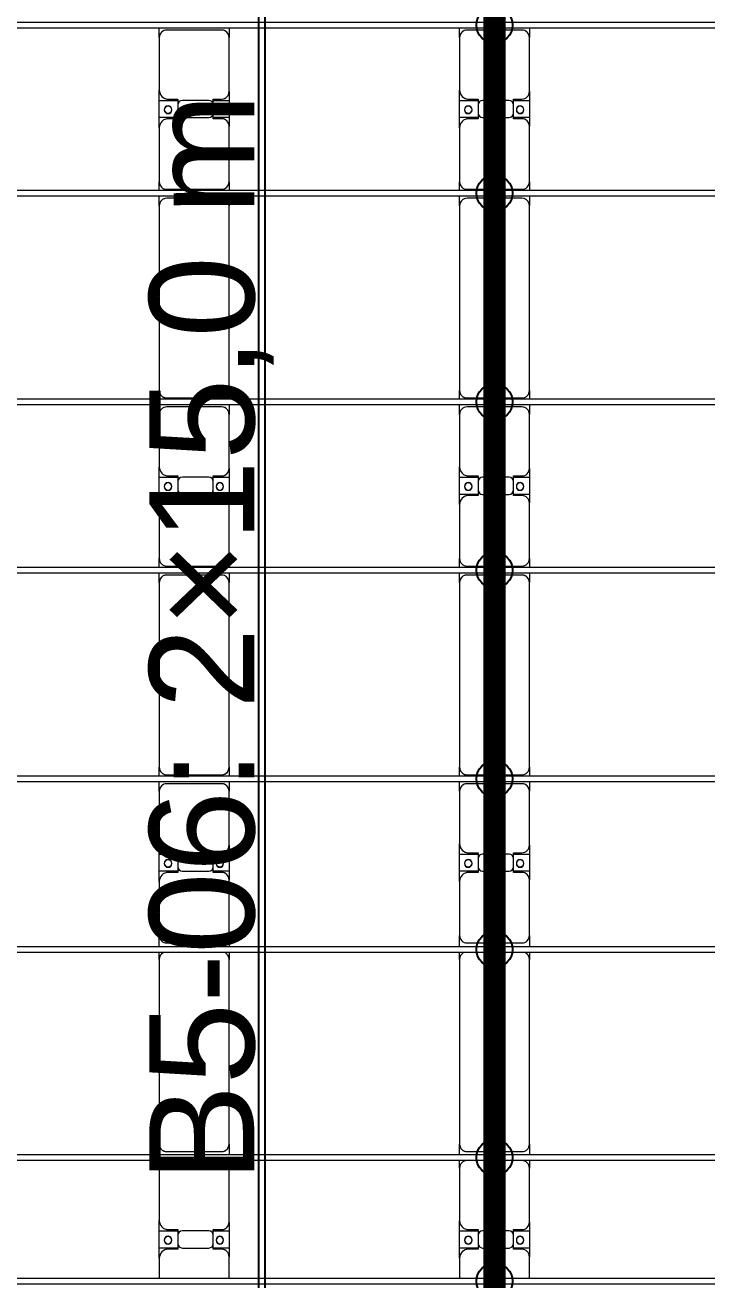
# Model space of a CAD drawing. Header units: millimetres. Extents: x -147246 to 112336, y -213734 to -86506.
# Drawn here: x 759 to 5300, y -168203 to -159845 of the extents above; entities that cross this region are included whole.
import ezdxf

# ---------------------------------------------------------------- set-up
doc = ezdxf.new("R2010")
doc.units = ezdxf.units.MM
doc.layers.add('A-GENM', color=13, linetype='Continuous', lineweight=9)
doc.layers.add('S-BEAM', color=12, linetype='Continuous', lineweight=9)
doc.layers.add('GC-GHI CHU', color=2, linetype='Continuous')
doc.layers.add('GC-HOP 40x60 GIA CUONG', color=1, linetype='Continuous')
doc.styles.add('GC_VN', font='arial.ttf')

# ---------------------------------------------------------------- blocks, each defined once
blk = doc.blocks.new('Dầm C52 - Dầm C52-18787-BỐ TRÍ KHUNG KẾT CẤU BÈ PIN 05')
at = {"layer": 'S-BEAM', "color": 1}
for p, q in [((-74474.3, 20), (74474.3, 20)), ((74474.3, -20), (-74474.3, -20))]:
    blk.add_line(p, q, dxfattribs=at)
blk = doc.blocks.new('Dầm C52 - Dầm C52-18788-BỐ TRÍ KHUNG KẾT CẤU BÈ PIN 05')
at = {"layer": 'S-BEAM', "color": 1}
for p, q in [((-74474.3, 20), (74474.3, 20)), ((74474.3, -20), (-74474.3, -20))]:
    blk.add_line(p, q, dxfattribs=at)
blk = doc.blocks.new('Dầm C52 - Dầm C52-18789-BỐ TRÍ KHUNG KẾT CẤU BÈ PIN 05')
at = {"layer": 'S-BEAM', "color": 1}
for p, q in [((-74474.3, 20), (74474.3, 20)), ((74474.3, -20), (-74474.3, -20))]:
    blk.add_line(p, q, dxfattribs=at)
blk = doc.blocks.new('Dầm C52 - Dầm C52-18790-BỐ TRÍ KHUNG KẾT CẤU BÈ PIN 05')
at = {"layer": 'S-BEAM', "color": 1}
for p, q in [((-74474.3, 20), (74474.3, 20)), ((74474.3, -20), (-74474.3, -20))]:
    blk.add_line(p, q, dxfattribs=at)
blk = doc.blocks.new('Dai phao do pin - DẢI PHAO ĐỠ PIN-V50-BỐ TRÍ KHUNG KẾT CẤU BÈ PIN 05')
at = {"layer": 'A-GENM', "color": 7}
for p, q in [((33759.7, 241.6), (33627.3, 241.6)), ((33759.7, 241.6), (33942.2, 241.6)), ((33819.7, 118.2), (33819.7, 181.6)), ((33827.8, 241.6), (34010.3, 241.6)), ((33827.8, 118.2), (33827.8, 241.6)), ((33942.2, 241.6), (33942.2, 118.2)), ((33950.3, 181.6), (33950.3, 118.2)), ((34360.3, 241.6), (34010.3, 241.6)), ((34360.3, 241.6), (34410.9, 241.6)), ((34410.3, -173.4), (34410.3, 191.6)), ((34450.9, 241.6), (34519.7, 241.6)), ((34469.7, 191.6), (34469.7, -173.4)), ((35750.3, 241.6), (34519.7, 241.6)), ((35750.3, 241.6), (35795.9, 241.6)), ((35835.9, 241.6), (35909.7, 241.6)), ((35859.7, 191.6), (35859.7, -173.4)), ((36269.7, 241.6), (35909.7, 241.6)), ((36269.7, 241.6), (36452.2, 241.6)), ((36329.7, 118.2), (36329.7, 181.6)), ((36337.8, 241.6), (36520.3, 241.6)), ((36337.8, 118.2), (36337.8, 241.6)), ((36452.2, 241.6), (36452.2, 118.2)), ((36460.3, 181.6), (36460.3, 118.2)), ((36870.3, 241.6), (36520.3, 241.6)), ((36870.3, 241.6), (36933.2, 241.6)), ((36920.3, -173.4), (36920.3, 191.6)), ((36973.2, 241.6), (37029.7, 241.6)), ((36979.7, 191.6), (36979.7, -173.4)), ((38260.3, 241.6), (37029.7, 241.6)), ((38260.3, 241.6), (38323.2, 241.6)), ((38310.3, -173.4), (38310.3, 191.6)), ((38363.2, 241.6), (38419.7, 241.6)), ((38369.7, 191.6), (38369.7, -173.4)), ((38779.7, 241.6), (38419.7, 241.6)), ((38779.7, 241.6), (38962.2, 241.6)), ((38839.7, 118.2), (38839.7, 181.6)), ((38847.8, 241.6), (39030.3, 241.6)), ((38847.8, 118.2), (38847.8, 241.6)), ((38962.2, 241.6), (38962.2, 118.2)), ((38970.3, 181.6), (38970.3, 118.2)), ((39380.3, 241.6), (39030.3, 241.6)), ((39380.3, 241.6), (39443.2, 241.6)), ((39430.3, -173.4), (39430.3, 191.6)), ((39483.2, 241.6), (39539.7, 241.6)), ((39489.7, 191.6), (39489.7, -173.4)), ((40770.3, 241.6), (39539.7, 241.6)), ((40770.3, 241.6), (40833.2, 241.6)), ((40820.3, -173.4), (40820.3, 191.6)), ((40873.2, 241.6), (40929.7, 241.6)), ((40879.7, 191.6), (40879.7, -173.4)), ((41289.7, 241.6), (40929.7, 241.6)), ((41289.7, 241.6), (41472.2, 241.6)), ((41349.7, 118.2), (41349.7, 181.6)), ((41357.8, 241.6), (41540.3, 241.6)), ((41357.8, 118.2), (41357.8, 241.6)), ((41472.2, 241.6), (41472.2, 118.2)), ((41480.3, 181.6), (41480.3, 118.2)), ((41890.3, 241.6), (41540.3, 241.6)), ((41890.3, 241.6), (41953.2, 241.6)), ((41940.3, -173.4), (41940.3, 191.6)), ((33912.2, 118.2), (33819.7, 118.2)), ((33827.8, 88.2), (33827.8, -88.2)), ((33950.3, 118.2), (33857.8, 118.2)), ((33942.2, -88.2), (33942.2, 88.2)), ((36422.2, 118.2), (36329.7, 118.2)), ((36337.8, 88.2), (36337.8, -88.2)), ((36460.3, 118.2), (36367.8, 118.2)), ((36452.2, -88.2), (36452.2, 88.2)), ((38932.2, 118.2), (38839.7, 118.2)), ((38847.8, 88.2), (38847.8, -88.2)), ((38970.3, 118.2), (38877.8, 118.2)), ((38962.2, -88.2), (38962.2, 88.2)), ((41442.2, 118.2), (41349.7, 118.2)), ((41357.8, 88.2), (41357.8, -88.2)), ((41480.3, 118.2), (41387.8, 118.2)), ((41472.2, -88.2), (41472.2, 88.2)), ((33819.7, -173.4), (33819.7, -118.2)), ((33819.7, -118.2), (33912.2, -118.2)), ((33827.8, -223.4), (33827.8, -118.2)), ((33857.8, -118.2), (33950.3, -118.2)), ((33942.2, -118.2), (33942.2, -223.4)), ((33950.3, -118.2), (33950.3, -173.4)), ((36329.7, -173.4), (36329.7, -118.2)), ((36329.7, -118.2), (36422.2, -118.2)), ((36337.8, -223.4), (36337.8, -118.2)), ((36367.8, -118.2), (36460.3, -118.2)), ((36452.2, -118.2), (36452.2, -223.4)), ((36460.3, -118.2), (36460.3, -173.4)), ((38839.7, -173.4), (38839.7, -118.2)), ((38839.7, -118.2), (38932.2, -118.2)), ((38847.8, -223.4), (38847.8, -118.2)), ((38877.8, -118.2), (38970.3, -118.2)), ((38962.2, -118.2), (38962.2, -223.4)), ((38970.3, -118.2), (38970.3, -173.4)), ((41349.7, -173.4), (41349.7, -118.2)), ((41349.7, -118.2), (41442.2, -118.2)), ((41357.8, -223.4), (41357.8, -118.2)), ((41387.8, -118.2), (41480.3, -118.2)), ((41472.2, -118.2), (41472.2, -223.4)), ((41480.3, -118.2), (41480.3, -173.4)), ((33627.3, -223.4), (33769.7, -223.4)), ((33942.2, -223.4), (33769.7, -223.4)), ((34000.3, -223.4), (33827.8, -223.4)), ((34000.3, -223.4), (34360.3, -223.4)), ((34410.9, -223.4), (34360.3, -223.4)), ((34519.7, -223.4), (34450.9, -223.4)), ((34519.7, -223.4), (35750.3, -223.4)), ((35795.9, -223.4), (35750.3, -223.4)), ((35909.7, -223.4), (35835.9, -223.4)), ((35909.7, -223.4), (36279.7, -223.4)), ((36452.2, -223.4), (36279.7, -223.4)), ((36510.3, -223.4), (36337.8, -223.4)), ((36510.3, -223.4), (36870.3, -223.4)), ((36933.2, -223.4), (36870.3, -223.4)), ((37029.7, -223.4), (36973.2, -223.4)), ((37029.7, -223.4), (38260.3, -223.4)), ((38323.2, -223.4), (38260.3, -223.4)), ((38419.7, -223.4), (38363.2, -223.4)), ((38419.7, -223.4), (38789.7, -223.4)), ((38962.2, -223.4), (38791.3, -223.4)), ((39020.3, -223.4), (38847.8, -223.4)), ((39020.3, -223.4), (39380.3, -223.4)), ((39443.2, -223.4), (39380.3, -223.4)), ((39539.7, -223.4), (39483.2, -223.4)), ((39539.7, -223.4), (40770.3, -223.4)), ((40833.2, -223.4), (40770.3, -223.4)), ((40929.7, -223.4), (40873.2, -223.4)), ((40929.7, -223.4), (41299.7, -223.4)), ((41472.2, -223.4), (41299.7, -223.4)), ((41530.3, -223.4), (41357.8, -223.4)), ((41530.3, -223.4), (41890.3, -223.4)), ((41953.2, -223.4), (41890.3, -223.4))]:
    blk.add_line(p, q, dxfattribs=at)
for centre, radius, start, end in [((33759.7, 181.6), 60, 360, 90), ((33759.7, 181.6), 60, 360, 30), ((33878.6, 183.2), 25, 0, 180), ((33878.6, 183.2), 25, 180, 0), ((33881.4, 183.2), 25, 0, 180), ((33881.4, 183.2), 25, 180, 0), ((34010.3, 181.6), 60, 90, 180), ((34010.3, 181.6), 60, 150, 180), ((34360.3, 191.6), 50, 360, 90), ((34360.3, 191.6), 50, 360, 45), ((34519.7, 191.6), 50, 90, 180), ((34519.7, 191.6), 50, 105, 180), ((35750.3, 191.6), 50, 30, 90), ((35750.3, 191.6), 50, 30, 90), ((35909.7, 191.6), 50, 90, 180), ((35909.7, 191.6), 50, 135, 180), ((36269.7, 181.6), 60, 360, 90), ((36269.7, 181.6), 60, 360, 30), ((36388.6, 183.2), 25, 0, 180), ((36388.6, 183.2), 25, 180, 0), ((36391.4, 183.2), 25, 0, 180), ((36391.4, 183.2), 25, 180, 0), ((36520.3, 181.6), 60, 90, 180), ((36520.3, 181.6), 60, 150, 180), ((36870.3, 191.6), 50, 0, 90), ((36870.3, 191.6), 50, 0, 45), ((37029.7, 191.6), 50, 90, 180), ((37029.7, 191.6), 50, 105, 180), ((38260.3, 191.6), 50, 360, 90), ((38260.3, 191.6), 50, 15, 90), ((38419.7, 191.6), 50, 90, 180), ((38419.7, 191.6), 50, 135, 180), ((38779.7, 181.6), 60, 360, 90), ((38779.7, 181.6), 60, 360, 30), ((38898.6, 183.2), 25, 0, 180), ((38898.6, 183.2), 25, 180, 360), ((38901.4, 183.2), 25, 360, 180), ((38901.4, 183.2), 25, 180, 360), ((39030.3, 181.6), 60, 90, 180), ((39030.3, 181.6), 60, 150, 180), ((39380.3, 191.6), 50, 0, 90), ((39380.3, 191.6), 50, 0, 45), ((39539.7, 191.6), 50, 90, 180), ((39539.7, 191.6), 50, 105, 180), ((40770.3, 191.6), 50, 0, 90), ((40770.3, 191.6), 50, 15, 90), ((40929.7, 191.6), 50, 90, 180), ((40929.7, 191.6), 50, 135, 180), ((41289.7, 181.6), 60, 360, 90), ((41289.7, 181.6), 60, 360, 30), ((41408.6, 183.2), 25, 0, 180), ((41408.6, 183.2), 25, 180, 0), ((41411.4, 183.2), 25, 0, 180), ((41411.4, 183.2), 25, 180, 0), ((41540.3, 181.6), 60, 90, 180), ((41540.3, 181.6), 60, 150, 180), ((41890.3, 191.6), 50, 360, 90), ((41890.3, 191.6), 50, 360, 45), ((33857.8, 88.2), 30, 90, 180), ((33912.2, 88.2), 30, 360, 90), ((36367.8, 88.2), 30, 90, 180), ((36422.2, 88.2), 30, 0, 90), ((38877.8, 88.2), 30, 90, 180), ((38932.2, 88.2), 30, 0, 90), ((41387.8, 88.2), 30, 90, 180), ((41442.2, 88.2), 30, 0, 90), ((33857.8, -88.2), 30, 180, 270), ((33878.6, -161.8), 25, 0, 180), ((33878.6, -161.8), 25, 180, 0), ((33881.4, -161.8), 25, 0, 180), ((33881.4, -161.8), 25, 180, 0), ((33912.2, -88.2), 30, 270, 360), ((36367.8, -88.2), 30, 180, 270), ((36388.6, -161.8), 25, 0, 180), ((36388.6, -161.8), 25, 180, 0), ((36391.4, -161.8), 25, 0, 180), ((36391.4, -161.8), 25, 180, 0), ((36422.2, -88.2), 30, 270, 360), ((38877.8, -88.2), 30, 180, 270), ((38898.6, -161.8), 25, 360, 180), ((38898.6, -161.8), 25, 180, 360), ((38901.4, -161.8), 25, 0, 180), ((38901.4, -161.8), 25, 180, 360), ((38932.2, -88.2), 30, 270, 0), ((41387.8, -88.2), 30, 180, 270), ((41408.6, -161.8), 25, 360, 180), ((41408.6, -161.8), 25, 180, 360), ((41411.4, -161.8), 25, 0, 180), ((41411.4, -161.8), 25, 180, 0), ((41442.2, -88.2), 30, 270, 0), ((33769.7, -173.4), 50, 270, 360), ((33769.7, -173.4), 50, 315, 355.02368), ((34000.3, -173.4), 50, 180, 270), ((34000.3, -173.4), 50, 184.97571, 225), ((34360.3, -173.4), 50, 270, 0), ((34360.3, -173.4), 50, 315, 355.02641), ((34519.7, -173.4), 50, 180, 270), ((34519.7, -173.4), 50, 184.97331, 270), ((35750.3, -173.4), 50, 270, 330), ((35750.3, -173.4), 50, 285, 330), ((35909.7, -173.4), 50, 180, 270), ((35909.7, -173.4), 50, 184.96687, 225), ((36279.7, -173.4), 50, 270, 360), ((36279.7, -173.4), 50, 315, 355.0353), ((36510.3, -173.4), 50, 180, 270), ((36510.3, -173.4), 50, 184.96408, 225), ((36870.3, -173.4), 50, 270, 0), ((36870.3, -173.4), 50, 315, 355.03804), ((37029.7, -173.4), 50, 180, 270), ((37029.7, -173.4), 50, 184.96168, 270), ((38260.3, -173.4), 50, 270, 360), ((38260.3, -173.4), 50, 285, 355.04448), ((38419.7, -173.4), 50, 180, 270), ((38419.7, -173.4), 50, 184.95524, 225), ((38789.7, -173.4), 50, 270, 0), ((38789.7, -173.4), 50, 315, 355.04693), ((39020.3, -173.4), 50, 180, 270), ((39020.3, -173.4), 50, 184.95246, 225), ((39380.3, -173.4), 50, 270, 0), ((39380.3, -173.4), 50, 315, 355.04967), ((39539.7, -173.4), 50, 180, 270), ((39539.7, -173.4), 50, 184.95005, 270), ((40770.3, -173.4), 50, 270, 360), ((40770.3, -173.4), 50, 285, 355.05611), ((40929.7, -173.4), 50, 180, 270), ((40929.7, -173.4), 50, 184.94361, 225), ((41299.7, -173.4), 50, 270, 360), ((41299.7, -173.4), 50, 315, 355.05856), ((41530.3, -173.4), 50, 180, 270), ((41530.3, -173.4), 50, 184.94083, 225), ((41890.3, -173.4), 50, 270, 0), ((41890.3, -173.4), 50, 315, 355.0613)]:
    blk.add_arc(centre, radius, start, end, dxfattribs=at)
blk = doc.blocks.new('Dai phao do pin - DẢI PHAO ĐỠ PIN-V51-BỐ TRÍ KHUNG KẾT CẤU BÈ PIN 05')
at = {"layer": 'A-GENM', "color": 7}
for p, q in [((33759.7, 241.6), (33627.3, 241.6)), ((33759.7, 241.6), (33942.2, 241.6)), ((33819.7, 118.2), (33819.7, 181.6)), ((33827.8, 241.6), (34010.3, 241.6)), ((33827.8, 118.2), (33827.8, 241.6)), ((33942.2, 241.6), (33942.2, 118.2)), ((33950.3, 181.6), (33950.3, 118.2)), ((34360.3, 241.6), (34010.3, 241.6)), ((34360.3, 241.6), (34410.9, 241.6)), ((34410.3, -173.4), (34410.3, 191.6)), ((34450.9, 241.6), (34519.7, 241.6)), ((34469.7, 191.6), (34469.7, -173.4)), ((35750.3, 241.6), (34519.7, 241.6)), ((35750.3, 241.6), (35795.9, 241.6)), ((35835.9, 241.6), (35909.7, 241.6)), ((35859.7, 191.6), (35859.7, -173.4)), ((36269.7, 241.6), (35909.7, 241.6)), ((36269.7, 241.6), (36452.2, 241.6)), ((36329.7, 118.2), (36329.7, 181.6)), ((36337.8, 241.6), (36520.3, 241.6)), ((36337.8, 118.2), (36337.8, 241.6)), ((36452.2, 241.6), (36452.2, 118.2)), ((36460.3, 181.6), (36460.3, 118.2)), ((36870.3, 241.6), (36520.3, 241.6)), ((36870.3, 241.6), (36933.2, 241.6)), ((36920.3, -173.4), (36920.3, 191.6)), ((36973.2, 241.6), (37029.7, 241.6)), ((36979.7, 191.6), (36979.7, -173.4)), ((38260.3, 241.6), (37029.7, 241.6)), ((38260.3, 241.6), (38323.2, 241.6)), ((38310.3, -173.4), (38310.3, 191.6)), ((38363.2, 241.6), (38419.7, 241.6)), ((38369.7, 191.6), (38369.7, -173.4)), ((38779.7, 241.6), (38419.7, 241.6)), ((38779.7, 241.6), (38962.2, 241.6)), ((38839.7, 118.2), (38839.7, 181.6)), ((38847.8, 241.6), (39030.3, 241.6)), ((38847.8, 118.2), (38847.8, 241.6)), ((38962.2, 241.6), (38962.2, 118.2)), ((38970.3, 181.6), (38970.3, 118.2)), ((39380.3, 241.6), (39030.3, 241.6)), ((39380.3, 241.6), (39443.2, 241.6)), ((39430.3, -173.4), (39430.3, 191.6)), ((39483.2, 241.6), (39539.7, 241.6)), ((39489.7, 191.6), (39489.7, -173.4)), ((40770.3, 241.6), (39539.7, 241.6)), ((40770.3, 241.6), (40833.2, 241.6)), ((40820.3, -173.4), (40820.3, 191.6)), ((40873.2, 241.6), (40929.7, 241.6)), ((40879.7, 191.6), (40879.7, -173.4)), ((41289.7, 241.6), (40929.7, 241.6)), ((41289.7, 241.6), (41472.2, 241.6)), ((41349.7, 118.2), (41349.7, 181.6)), ((41357.8, 241.6), (41540.3, 241.6)), ((41357.8, 118.2), (41357.8, 241.6)), ((41472.2, 241.6), (41472.2, 118.2)), ((41480.3, 181.6), (41480.3, 118.2)), ((41890.3, 241.6), (41540.3, 241.6)), ((41890.3, 241.6), (41953.2, 241.6)), ((41940.3, -173.4), (41940.3, 191.6)), ((33912.2, 118.2), (33819.7, 118.2)), ((33827.8, 88.2), (33827.8, -88.2)), ((33950.3, 118.2), (33857.8, 118.2)), ((33942.2, -88.2), (33942.2, 88.2)), ((36422.2, 118.2), (36329.7, 118.2)), ((36337.8, 88.2), (36337.8, -88.2)), ((36460.3, 118.2), (36367.8, 118.2)), ((36452.2, -88.2), (36452.2, 88.2)), ((38932.2, 118.2), (38839.7, 118.2)), ((38847.8, 88.2), (38847.8, -88.2)), ((38970.3, 118.2), (38877.8, 118.2)), ((38962.2, -88.2), (38962.2, 88.2)), ((41442.2, 118.2), (41349.7, 118.2)), ((41357.8, 88.2), (41357.8, -88.2)), ((41480.3, 118.2), (41387.8, 118.2)), ((41472.2, -88.2), (41472.2, 88.2)), ((33819.7, -173.4), (33819.7, -118.2)), ((33819.7, -118.2), (33912.2, -118.2)), ((33827.8, -223.4), (33827.8, -118.2)), ((33857.8, -118.2), (33950.3, -118.2)), ((33942.2, -118.2), (33942.2, -223.4)), ((33950.3, -118.2), (33950.3, -173.4)), ((36329.7, -173.4), (36329.7, -118.2)), ((36329.7, -118.2), (36422.2, -118.2)), ((36337.8, -223.4), (36337.8, -118.2)), ((36367.8, -118.2), (36460.3, -118.2)), ((36452.2, -118.2), (36452.2, -223.4)), ((36460.3, -118.2), (36460.3, -173.4)), ((38839.7, -173.4), (38839.7, -118.2)), ((38839.7, -118.2), (38932.2, -118.2)), ((38847.8, -223.4), (38847.8, -118.2)), ((38877.8, -118.2), (38970.3, -118.2)), ((38962.2, -118.2), (38962.2, -223.4)), ((38970.3, -118.2), (38970.3, -173.4)), ((41349.7, -173.4), (41349.7, -118.2)), ((41349.7, -118.2), (41442.2, -118.2)), ((41357.8, -223.4), (41357.8, -118.2)), ((41387.8, -118.2), (41480.3, -118.2)), ((41472.2, -118.2), (41472.2, -223.4)), ((41480.3, -118.2), (41480.3, -173.4)), ((33627.3, -223.4), (33769.7, -223.4)), ((33942.2, -223.4), (33769.7, -223.4)), ((34000.3, -223.4), (33827.8, -223.4)), ((34000.3, -223.4), (34360.3, -223.4)), ((34410.9, -223.4), (34360.3, -223.4)), ((34519.7, -223.4), (34450.9, -223.4)), ((34519.7, -223.4), (35750.3, -223.4)), ((35795.9, -223.4), (35750.3, -223.4)), ((35909.7, -223.4), (35835.9, -223.4)), ((35909.7, -223.4), (36279.7, -223.4)), ((36452.2, -223.4), (36279.7, -223.4)), ((36510.3, -223.4), (36337.8, -223.4)), ((36510.3, -223.4), (36870.3, -223.4)), ((36933.2, -223.4), (36870.3, -223.4)), ((37029.7, -223.4), (36973.2, -223.4)), ((37029.7, -223.4), (38260.3, -223.4)), ((38323.2, -223.4), (38260.3, -223.4)), ((38419.7, -223.4), (38363.2, -223.4)), ((38419.7, -223.4), (38789.7, -223.4)), ((38962.2, -223.4), (38791.4, -223.4)), ((39020.3, -223.4), (38847.8, -223.4)), ((39020.3, -223.4), (39380.3, -223.4)), ((39443.2, -223.4), (39380.3, -223.4)), ((39539.7, -223.4), (39483.2, -223.4)), ((39539.7, -223.4), (40770.3, -223.4)), ((40833.2, -223.4), (40770.3, -223.4)), ((40929.7, -223.4), (40873.2, -223.4)), ((40929.7, -223.4), (41299.7, -223.4)), ((41472.2, -223.4), (41299.7, -223.4)), ((41530.3, -223.4), (41357.8, -223.4)), ((41530.3, -223.4), (41890.3, -223.4)), ((41953.2, -223.4), (41890.3, -223.4))]:
    blk.add_line(p, q, dxfattribs=at)
for centre, radius, start, end in [((33759.7, 181.6), 60, 360, 90), ((33759.7, 181.6), 60, 360, 30), ((33878.6, 183.2), 25, 0, 180), ((33878.6, 183.2), 25, 180, 0), ((33881.4, 183.2), 25, 0, 180), ((33881.4, 183.2), 25, 180, 0), ((34010.3, 181.6), 60, 90, 180), ((34010.3, 181.6), 60, 150, 180), ((34360.3, 191.6), 50, 360, 90), ((34360.3, 191.6), 50, 360, 45), ((34519.7, 191.6), 50, 90, 180), ((34519.7, 191.6), 50, 105, 180), ((35750.3, 191.6), 50, 30, 90), ((35750.3, 191.6), 50, 30, 90), ((35909.7, 191.6), 50, 90, 180), ((35909.7, 191.6), 50, 135, 180), ((36269.7, 181.6), 60, 360, 90), ((36269.7, 181.6), 60, 360, 30), ((36388.6, 183.2), 25, 0, 180), ((36388.6, 183.2), 25, 180, 0), ((36391.4, 183.2), 25, 0, 180), ((36391.4, 183.2), 25, 180, 0), ((36520.3, 181.6), 60, 90, 180), ((36520.3, 181.6), 60, 150, 180), ((36870.3, 191.6), 50, 0, 90), ((36870.3, 191.6), 50, 0, 45), ((37029.7, 191.6), 50, 90, 180), ((37029.7, 191.6), 50, 105, 180), ((38260.3, 191.6), 50, 360, 90), ((38260.3, 191.6), 50, 15, 90), ((38419.7, 191.6), 50, 90, 180), ((38419.7, 191.6), 50, 135, 180), ((38779.7, 181.6), 60, 360, 90), ((38779.7, 181.6), 60, 360, 30), ((38898.6, 183.2), 25, 0, 180), ((38898.6, 183.2), 25, 180, 360), ((38901.4, 183.2), 25, 360, 180), ((38901.4, 183.2), 25, 180, 360), ((39030.3, 181.6), 60, 90, 180), ((39030.3, 181.6), 60, 150, 180), ((39380.3, 191.6), 50, 0, 90), ((39380.3, 191.6), 50, 0, 45), ((39539.7, 191.6), 50, 90, 180), ((39539.7, 191.6), 50, 105, 180), ((40770.3, 191.6), 50, 0, 90), ((40770.3, 191.6), 50, 15, 90), ((40929.7, 191.6), 50, 90, 180), ((40929.7, 191.6), 50, 135, 180), ((41289.7, 181.6), 60, 360, 90), ((41289.7, 181.6), 60, 360, 30), ((41408.6, 183.2), 25, 0, 180), ((41408.6, 183.2), 25, 180, 0), ((41411.4, 183.2), 25, 0, 180), ((41411.4, 183.2), 25, 180, 0), ((41540.3, 181.6), 60, 90, 180), ((41540.3, 181.6), 60, 150, 180), ((41890.3, 191.6), 50, 360, 90), ((41890.3, 191.6), 50, 360, 45), ((33857.8, 88.2), 30, 90, 180), ((33912.2, 88.2), 30, 360, 90), ((36367.8, 88.2), 30, 90, 180), ((36422.2, 88.2), 30, 0, 90), ((38877.8, 88.2), 30, 90, 180), ((38932.2, 88.2), 30, 0, 90), ((41387.8, 88.2), 30, 90, 180), ((41442.2, 88.2), 30, 0, 90), ((33857.8, -88.2), 30, 180, 270), ((33878.6, -161.8), 25, 0, 180), ((33878.6, -161.8), 25, 180, 0), ((33881.4, -161.8), 25, 0, 180), ((33881.4, -161.8), 25, 180, 0), ((33912.2, -88.2), 30, 270, 360), ((36367.8, -88.2), 30, 180, 270), ((36388.6, -161.8), 25, 0, 180), ((36388.6, -161.8), 25, 180, 0), ((36391.4, -161.8), 25, 0, 180), ((36391.4, -161.8), 25, 180, 0), ((36422.2, -88.2), 30, 270, 360), ((38877.8, -88.2), 30, 180, 270), ((38898.6, -161.8), 25, 360, 180), ((38898.6, -161.8), 25, 180, 360), ((38901.4, -161.8), 25, 0, 180), ((38901.4, -161.8), 25, 180, 360), ((38932.2, -88.2), 30, 270, 0), ((41387.8, -88.2), 30, 180, 270), ((41408.6, -161.8), 25, 360, 180), ((41408.6, -161.8), 25, 180, 360), ((41411.4, -161.8), 25, 0, 180), ((41411.4, -161.8), 25, 180, 0), ((41442.2, -88.2), 30, 270, 0), ((33769.7, -173.4), 50, 270, 360), ((33769.7, -173.4), 50, 315, 360), ((34000.3, -173.4), 50, 180, 270), ((34000.3, -173.4), 50, 180, 225), ((34360.3, -173.4), 50, 270, 0), ((34360.3, -173.4), 50, 315, 360), ((34519.7, -173.4), 50, 180, 270), ((34519.7, -173.4), 50, 180, 270), ((35750.3, -173.4), 50, 270, 330), ((35750.3, -173.4), 50, 285, 330), ((35909.7, -173.4), 50, 180, 270), ((35909.7, -173.4), 50, 180, 225), ((36279.7, -173.4), 50, 270, 360), ((36279.7, -173.4), 50, 315, 0), ((36510.3, -173.4), 50, 180, 270), ((36510.3, -173.4), 50, 180, 225), ((36870.3, -173.4), 50, 270, 0), ((36870.3, -173.4), 50, 315, 360), ((37029.7, -173.4), 50, 180, 270), ((37029.7, -173.4), 50, 180, 270), ((38260.3, -173.4), 50, 270, 360), ((38260.3, -173.4), 50, 285, 360), ((38419.7, -173.4), 50, 180, 270), ((38419.7, -173.4), 50, 180, 225), ((38789.7, -173.4), 50, 270, 0), ((38789.7, -173.4), 50, 315, 0), ((39020.3, -173.4), 50, 180, 270), ((39020.3, -173.4), 50, 180, 225), ((39380.3, -173.4), 50, 270, 0), ((39380.3, -173.4), 50, 315, 0), ((39539.7, -173.4), 50, 180, 270), ((39539.7, -173.4), 50, 180, 270), ((40770.3, -173.4), 50, 270, 360), ((40770.3, -173.4), 50, 285, 0), ((40929.7, -173.4), 50, 180, 270), ((40929.7, -173.4), 50, 180, 225), ((41299.7, -173.4), 50, 270, 360), ((41299.7, -173.4), 50, 315, 0), ((41530.3, -173.4), 50, 180, 270), ((41530.3, -173.4), 50, 180, 225), ((41890.3, -173.4), 50, 270, 0), ((41890.3, -173.4), 50, 315, 0)]:
    blk.add_arc(centre, radius, start, end, dxfattribs=at)
blk = doc.blocks.new('Dầm C52 - Hộp 40x60-25906-BỐ TRÍ KHUNG KẾT CẤU BÈ PIN 05')
at = {"layer": 'S-BEAM', "color": 3, "lineweight": 25}
for p, q in [((-55977.2, 20), (55977.2, 20)), ((55977.2, -20), (-55977.2, -20))]:
    blk.add_line(p, q, dxfattribs=at)
blk = doc.blocks.new('HOBANMONG_BEPIN 5_rvt-1-BỐ TRÍ KHUNG KẾT CẤU BÈ PIN 05')
at = {"layer": 'A-GENM', "color": 3, "lineweight": 25, "rotation": 89.99977101252024}
for name, p in [('Dai phao do pin - DẢI PHAO ĐỠ PIN-V50-BỐ TRÍ KHUNG KẾT CẤU BÈ PIN 05', (1894.1, -201818.3)), ('Dai phao do pin - DẢI PHAO ĐỠ PIN-V51-BỐ TRÍ KHUNG KẾT CẤU BÈ PIN 05', (3894.1, -201818.3))]:
    blk.add_blockref(name, p, dxfattribs=at)
at = {"layer": 'S-BEAM', "color": 3, "lineweight": 25}
for name, p, rotation in [('Dầm C52 - Hộp 40x60-25906-BỐ TRÍ KHUNG KẾT CẤU BÈ PIN 05', (2335.8, -148542.1), 269.9997710125197), ('Dầm C52 - Dầm C52-18787-BỐ TRÍ KHUNG KẾT CẤU BÈ PIN 05', (-66080.1, -159844.9), 179.9997710135151), ('Dầm C52 - Dầm C52-18787-BỐ TRÍ KHUNG KẾT CẤU BÈ PIN 05', (-66080.1, -160964.9), 179.9997710135151), ('Dầm C52 - Dầm C52-18788-BỐ TRÍ KHUNG KẾT CẤU BÈ PIN 05', (-66080.1, -162354.9), 179.9997710135151), ('Dầm C52 - Dầm C52-18788-BỐ TRÍ KHUNG KẾT CẤU BÈ PIN 05', (-66080.1, -163474.9), 179.9997710135151), ('Dầm C52 - Dầm C52-18789-BỐ TRÍ KHUNG KẾT CẤU BÈ PIN 05', (-66080.1, -164864.9), 179.9997710135151), ('Dầm C52 - Dầm C52-18790-BỐ TRÍ KHUNG KẾT CẤU BÈ PIN 05', (-66080.1, -166002.2), 179.9997710135151), ('Dầm C52 - Dầm C52-18790-BỐ TRÍ KHUNG KẾT CẤU BÈ PIN 05', (-66080.1, -167387.2), 179.9997710135151), ('Dầm C52 - Dầm C52-18790-BỐ TRÍ KHUNG KẾT CẤU BÈ PIN 05', (-66080.1, -168210.8), 179.9997710135151)]:
    blk.add_blockref(name, p, dxfattribs=dict(at, rotation=rotation))

msp = doc.modelspace()

# ---------------------------------------------------------------- linework, layer by layer
at = {"layer": 'GC-HOP 40x60 GIA CUONG', "const_width": 150}
msp.add_lwpolyline([(3885.1, -172053.5), (3885.1, -157053.5)], dxfattribs=at)
at = {"layer": 'GC-HOP 40x60 GIA CUONG'}
for centre in [(3885.1, -159844.9), (3885.1, -160964.9), (3885.1, -162354.9), (3885.1, -163474.9), (3885.1, -164864.9), (3885.1, -166002.2), (3885.1, -167387.2), (3885.1, -168210.8)]:
    msp.add_circle(centre, 120, dxfattribs=at)

# ---------------------------------------------------------------- block references
at = {"lineweight": 5}
msp.add_blockref('HOBANMONG_BEPIN 5_rvt-1-BỐ TRÍ KHUNG KẾT CẤU BÈ PIN 05', (0, 0), dxfattribs=at)

# ---------------------------------------------------------------- texts
at = {"layer": 'GC-GHI CHU', "style": 'GC_VN'}
msp.add_text('B5-06: 2×15,0 m', height=700, rotation=90, dxfattribs=at).set_placement((2285.1, -167553.5))

doc.saveas('drawing.dxf')
